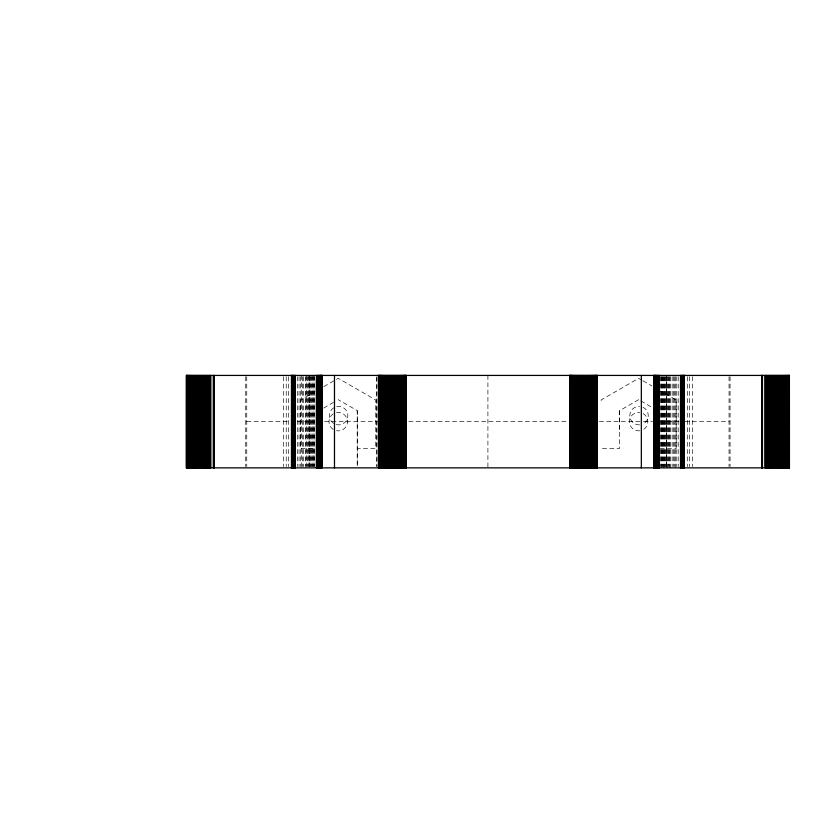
<?xml version="1.0" encoding="UTF-8"?>
<svg xmlns="http://www.w3.org/2000/svg" width="831" height="831" viewBox="0 0 831 831"><rect width="100%" height="100%" fill="white"/><g stroke="black" fill="none" stroke-linecap="round" stroke-linejoin="round"><path stroke-width="0.62" stroke-dasharray="4.16 3.12" d="M357.247 410.659L357.247 466.596L357.247 410.659L338.217 399.669M638.644 399.669L619.614 410.659L619.614 448.449L601.125 448.449M347.441 422.221L347.441 421.068M315.042 391.702L300.687 399.981L300.697 448.449L314.253 448.449M323.861 386.602L338.217 378.323L375.737 399.981L375.737 448.449L357.247 448.449M323.664 408.073L335.973 400.958M246.765 421.649L289.552 421.649M297.332 421.649L314.18 421.649M324.557 421.649L377.71 421.649M408.821 421.649L568.29 421.649M599.4 421.649L642.186 421.649M643.485 421.649L652.564 421.649M660.333 421.649L679.789 421.649M684.973 421.649L729.047 421.649M660.136 448.449L676.164 448.449L676.164 399.981L660.707 391.058M641.947 380.234L638.644 378.323L601.125 399.981L601.125 400.854M643.059 380.868L651.888 385.968M640.878 400.958L652.075 407.429M730.075 376.713L730.075 466.586M729.047 376.713L729.047 466.586M692.493 376.713L692.493 466.586M689.585 376.713L689.585 466.586M687.393 376.713L687.31 466.586M678.21 376.713L678.21 466.586M676.766 376.713L676.766 466.586M675.468 376.713L675.468 467.863M674.305 376.713L674.305 466.586M673.297 376.713L673.297 466.586M672.154 376.713L672.154 466.586M670.472 376.713L670.472 467.863M669.744 376.713L669.744 467.863M669.017 376.713L669.017 466.586M668.301 376.713L668.301 466.586M667.584 376.713L667.584 467.863M666.878 376.713L666.878 466.586M666.182 376.713L666.182 467.863M665.496 376.713L665.496 466.586M664.831 376.713L664.831 467.863M664.177 376.713L664.177 466.586M663.533 376.713L663.533 467.863M662.92 376.713L662.92 466.586M662.317 376.713L662.317 466.586M661.746 376.713L661.746 467.863M661.185 376.713L661.185 466.586M660.666 376.713L660.666 466.586M619.614 410.659L619.614 429.959M487.911 375.425L487.911 467.863M376.869 376.713L376.869 466.586L376.796 375.425M314.627 376.713L314.627 466.586M314.076 375.425L314.076 466.586M313.495 376.713L313.495 466.586M312.903 375.425L312.903 466.586M312.279 376.713L312.279 466.586M311.646 376.713L311.646 466.586M310.981 375.425L310.981 466.586M310.316 376.713L310.316 466.586M309.631 376.713L309.631 466.586M309.371 376.713L309.371 466.586M309.298 375.425L309.298 466.586M308.935 375.425L308.935 466.586M308.228 376.713L308.228 466.586M307.512 376.713L307.512 466.586M306.795 375.425L306.795 466.586M306.068 376.713L306.068 466.586M305.341 376.713L305.341 466.586M303.658 376.713L303.658 466.586M302.515 376.713L302.515 466.586M301.508 375.425L301.508 466.586M300.344 376.713L300.344 466.586M299.046 376.713L299.046 466.586M297.602 376.713L297.602 466.586M288.419 376.713L288.502 466.586M286.228 376.713L286.228 466.586M283.319 376.713L283.319 466.586M246.765 376.713L246.765 466.586M245.737 376.713L245.737 466.586M642.965 407.283A9.245 9.245 0 0 1 642.965 424.007M639.61 424.87A9.245 9.245 0 0 1 629.794 415.645A9.245 9.245 0 0 1 639.61 406.421M336.306 424.599A9.245 9.245 0 0 0 347.836 416.227L347.836 415.064A9.245 9.245 0 0 0 336.306 406.691M333.657 423.457A9.245 9.245 0 0 1 333.657 407.844M336.482 412.56A9.245 9.245 0 0 1 347.462 421.649A9.245 9.245 0 0 1 336.482 430.728M333.262 429.45A9.245 9.245 0 0 1 333.262 413.838M643.101 413.547A9.245 9.245 0 0 1 643.101 429.741M639.808 430.811A9.245 9.245 0 0 1 629.399 421.649A9.245 9.245 0 0 1 639.808 412.477M666.524 466.586L666.524 376.713L666.441 466.586"/><path stroke-width="1.25" d="M789.346 375.425L789.315 467.863M789.201 467.863L789.097 375.425L789.045 467.863M788.848 375.425L788.848 467.863M788.619 375.425L788.619 467.863M788.349 375.425L788.349 467.863M788.048 375.425L788.048 467.863M787.715 375.425L787.715 467.863M787.341 375.425L787.341 467.863M786.947 375.425L786.947 467.863M786.51 375.425L786.51 467.863M786.053 375.425L786.053 467.863M785.555 375.425L785.555 467.863M785.046 375.425L785.046 467.863M784.495 375.425L784.495 467.863M783.924 375.425L783.924 467.863M783.342 375.425L783.342 467.863M782.729 375.425L782.729 467.863M782.096 375.425L782.096 467.863M781.441 375.425L781.441 467.863M780.776 375.425L780.776 467.863M780.101 375.425L780.101 467.863M779.405 375.425L779.405 467.863M778.699 375.425L778.699 467.863M777.993 375.425L777.993 467.863M777.276 375.425L777.276 467.863M776.549 375.425L776.549 467.863M775.822 375.425L775.822 467.863M775.094 375.425L775.094 467.863M774.367 375.425L774.367 467.863M773.651 375.425L773.651 467.863M772.934 375.425L772.934 467.863M772.228 375.425L772.228 467.863M771.521 375.425L771.521 467.863M770.836 375.425L770.836 467.863M770.16 375.425L770.16 467.863M769.506 375.425L769.506 467.863M768.852 375.425L768.852 467.863M768.228 375.425L768.228 467.863M767.626 375.425L767.626 467.863M767.044 375.425L767.044 467.863M766.483 375.425L766.483 467.863M765.943 375.425L765.943 467.863M765.434 375.425L765.434 467.863M764.956 375.425L764.956 467.863M762.463 375.425L762.463 467.863M762.318 375.425L762.245 467.863M762.069 375.425L762.12 467.863M761.923 375.425L761.965 467.863M761.715 375.425L761.715 467.863M684.339 375.425L684.318 467.863L684.173 375.425M684.038 375.425L684.038 467.863M683.871 375.425L683.871 467.863M683.664 375.425L683.664 467.863M683.425 375.425L683.425 467.863M683.144 375.425L683.144 467.863M682.833 375.425L682.833 467.863M682.48 375.425L682.48 467.863M682.106 375.425L682.106 467.863M681.69 375.425L681.69 467.863M681.254 375.425L681.254 467.863M680.776 375.425L680.776 467.863M680.516 375.425L680.516 467.863M659.45 375.425L659.45 467.863M659.014 375.425L659.014 467.863M658.599 375.425L658.599 467.863M658.194 375.425L658.194 467.863M657.799 375.425L657.799 467.863M657.425 375.425L657.425 467.863M657.061 375.425L657.061 467.863M656.729 375.425L656.729 467.863M656.397 375.425L656.397 467.863M656.085 375.425L656.085 467.863M655.794 375.425L655.794 467.863M655.524 375.425L655.524 467.863M655.275 375.425L655.275 467.863M655.036 375.425L655.036 467.863M654.828 375.425L654.828 467.863M654.631 375.425L654.631 467.863M654.454 467.863L654.454 375.425L654.298 467.863M654.163 375.425L654.09 467.863M653.893 375.425L653.852 467.863M653.82 375.425L653.81 467.863M641.335 375.425L641.335 467.863M597.229 375.425L597.333 467.863M597.105 375.425L597.198 467.863M596.887 375.425L597.022 467.863M596.731 375.425L596.731 467.863M596.565 375.425L596.565 467.863M596.367 375.425L596.367 467.863M596.149 375.425L596.149 467.863M595.92 375.425L595.92 467.863M595.661 375.425L595.661 467.863M595.391 375.425L595.391 467.863M595.1 375.425L595.1 467.863M594.788 375.425L594.788 467.863M594.466 375.425L594.466 467.863M594.123 375.425L594.123 467.863M593.76 375.425L593.76 467.863M593.386 375.425L593.386 467.863M593.002 375.425L593.002 467.863M592.596 375.425L592.596 467.863M592.181 375.425L592.181 467.863M591.745 375.425L591.745 467.863M591.298 375.425L591.298 467.863M590.841 375.425L590.841 467.863M590.374 375.425L590.374 467.863M589.896 375.425L589.896 467.863M589.408 375.425L589.408 467.863M588.909 375.425L588.909 467.863M588.4 375.425L588.4 467.863M587.891 375.425L587.891 467.863M587.372 375.425L587.372 467.863M586.842 375.425L586.842 467.863M586.312 375.425L586.312 467.863M585.782 375.425L585.782 467.863M585.242 375.425L585.242 467.863M584.702 375.425L584.702 467.863M584.151 375.425L584.151 467.863M583.611 375.425L583.611 467.863M583.071 375.425L583.071 467.863M582.521 375.425L582.521 467.863M581.98 375.425L581.98 467.863M581.44 375.425L581.44 467.863M580.9 375.425L580.9 467.863M580.37 375.425L580.37 467.863M579.841 375.425L579.841 467.863M579.321 375.425L579.321 467.863M578.802 375.425L578.802 467.863M578.303 375.425L578.303 467.863M577.794 375.425L577.794 467.863M577.306 375.425L577.306 467.863M576.828 375.425L576.828 467.863M576.35 375.425L576.35 467.863M575.893 375.425L575.893 467.863M575.447 375.425L575.447 467.863M575.01 375.425L575.01 467.863M574.585 375.425L574.585 467.863M574.179 375.425L574.179 467.863M573.785 375.425L573.785 467.863M573.4 375.425L573.4 467.863M573.037 375.425L573.037 467.863M572.684 375.425L572.684 467.863M572.362 375.425L572.362 467.863M572.04 375.425L572.04 467.863M571.749 375.425L571.749 467.863M571.468 375.425L571.468 467.863M571.209 375.425L571.209 467.863M570.97 375.425L570.97 467.863M570.741 375.425L570.741 467.863M570.544 375.425L570.482 467.863M570.305 375.425L570.357 467.863M570.056 375.425L570.149 467.863M569.941 375.425L569.9 467.863M569.702 375.425L569.817 467.863M569.661 375.425L569.65 467.863M406.11 375.425L406.162 467.863M406.006 375.425L405.975 467.863M405.757 375.425L405.881 467.863M405.611 375.425L405.611 467.863M405.455 375.425L405.455 467.863M405.268 375.425L405.268 467.863M405.071 375.425L405.071 467.863M404.853 375.425L404.853 467.863M404.604 375.425L404.604 467.863M404.344 375.425L404.344 467.863M404.074 375.425L404.074 467.863M403.773 375.425L403.773 467.863M403.461 375.425L403.461 467.863M403.128 375.425L403.128 467.863M402.775 375.425L402.775 467.863M402.412 375.425L402.412 467.863M402.038 375.425L402.038 467.863M401.643 375.425L401.643 467.863M401.228 375.425L401.228 467.863M400.812 375.425L400.812 467.863M400.376 375.425L400.376 467.863M399.919 375.425L399.919 467.863M399.462 375.425L399.462 467.863M398.994 375.425L398.994 467.863M398.506 375.425L398.506 467.863M398.018 375.425L398.018 467.863M397.519 375.425L397.519 467.863M397.01 375.425L397.01 467.863M396.491 375.425L396.491 467.863M395.971 375.425L395.971 467.863M395.442 375.425L395.442 467.863M394.912 375.425L394.912 467.863M394.372 375.425L394.372 467.863M393.832 375.425L393.832 467.863M393.292 375.425L393.292 467.863M392.751 375.425L392.751 467.863M392.201 375.425L392.201 467.863M391.661 375.425L391.661 467.863M391.121 375.425L391.121 467.863M390.57 375.425L390.57 467.863M390.04 375.425L390.04 467.863M389.5 375.425L389.5 467.863M388.97 375.425L388.97 467.863M388.441 375.425L388.441 467.863M387.921 375.425L387.921 467.863M387.412 375.425L387.412 467.863M386.903 375.425L386.903 467.863M386.405 375.425L386.405 467.863M385.916 375.425L385.916 467.863M385.439 375.425L385.439 467.863M384.971 375.425L384.971 467.863M384.514 375.425L384.514 467.863M384.067 375.425L384.067 467.863M383.642 375.425L383.642 467.863M383.226 375.425L383.226 467.863M382.821 375.425L382.821 467.863M382.426 375.425L382.426 467.863M382.052 375.425L382.052 467.863M381.689 375.425L381.689 467.863M381.346 375.425L381.346 467.863M381.024 375.425L381.024 467.863M380.712 375.425L380.712 467.863M380.421 375.425L380.421 467.863M380.151 375.425L380.151 467.863M379.902 375.425L379.902 467.863M379.663 375.425L379.663 467.863M379.445 375.425L379.445 467.863M379.258 375.425L379.258 467.863M379.081 375.425L378.926 467.863M378.791 375.425L378.791 467.863M378.583 375.425L378.676 467.863M378.479 375.425L378.427 467.863M334.488 375.425L334.488 467.863M322.002 375.425L322.002 467.863M321.857 375.425L321.929 467.863M321.732 375.425L321.607 467.863M321.514 375.425L321.472 467.863M321.306 375.425L321.358 467.863M321.192 375.425L321.192 467.863M320.995 375.425L320.995 467.863M320.776 375.425L320.776 467.863M320.537 375.425L320.537 467.863M320.288 375.425L320.288 467.863M320.018 375.425L320.018 467.863M319.727 375.425L319.727 467.863M319.416 375.425L319.416 467.863M319.094 375.425L319.094 467.863M318.751 375.425L318.751 467.863M318.387 375.425L318.387 467.863M318.013 375.425L318.013 467.863M317.629 375.425L317.629 467.863M317.224 375.425L317.224 467.863M316.798 375.425L316.798 467.863M316.372 375.425L316.372 467.863M295.306 375.425L295.306 467.863M295.036 375.425L295.036 467.863M294.569 375.425L294.569 467.863M294.122 375.425L294.122 467.863M293.707 375.425L293.707 467.863M293.333 375.425L293.333 467.863M292.99 375.425L292.99 467.863M292.668 375.425L292.668 467.863M292.398 375.425L292.398 467.863M292.148 375.425L292.148 467.863M291.951 375.425L291.951 467.863M291.774 375.425L291.774 467.863M291.639 467.863L291.546 375.425L291.473 467.863M213.899 375.425L213.754 467.863M213.567 375.425L213.567 467.863M213.349 375.425L213.349 467.863M210.856 375.425L210.856 467.863M210.378 375.425L210.378 467.863M209.869 375.425L209.869 467.863M209.339 375.425L209.339 467.863M208.778 375.425L208.778 467.863M208.186 375.425L208.186 467.863M207.584 375.425L207.584 467.863M206.961 375.425L206.961 467.863M206.317 375.425L206.317 467.863M205.652 375.425L205.652 467.863M204.977 375.425L204.977 467.863M204.291 375.425L204.291 467.863M203.595 375.425L203.595 467.863M202.878 375.425L202.878 467.863M202.162 375.425L202.162 467.863M201.445 375.425L201.445 467.863M200.718 375.425L200.718 467.863M199.991 375.425L199.991 467.863M199.263 375.425L199.263 467.863M198.547 375.425L198.547 467.863M197.83 375.425L197.83 467.863M197.113 375.425L197.113 467.863M196.407 375.425L196.407 467.863M195.721 375.425L195.721 467.863M195.036 375.425L195.036 467.863M194.371 375.425L194.371 467.863M193.727 375.425L193.727 467.863M193.093 375.425L193.093 467.863M192.48 375.425L192.48 467.863M191.888 375.425L191.888 467.863M191.317 375.425L191.317 467.863M190.777 375.425L190.777 467.863M190.257 375.425L190.257 467.863M189.769 375.425L189.769 467.863M189.302 375.425L189.302 467.863M188.876 375.425L188.876 467.863M188.471 375.425L188.471 467.863M188.107 375.425L188.107 467.863M187.764 375.425L187.764 467.863M187.463 375.425L187.463 467.863M187.204 375.425L187.204 467.863M186.975 375.425L186.975 467.863M186.778 375.425L186.778 467.863M186.622 375.425L186.622 467.863M186.497 375.425L186.466 467.863M789.45 375.425L186.362 375.425L186.373 467.863L789.45 467.863L789.398 375.425M214.107 467.863L214.097 375.425L214.076 467.863"/></g></svg>
